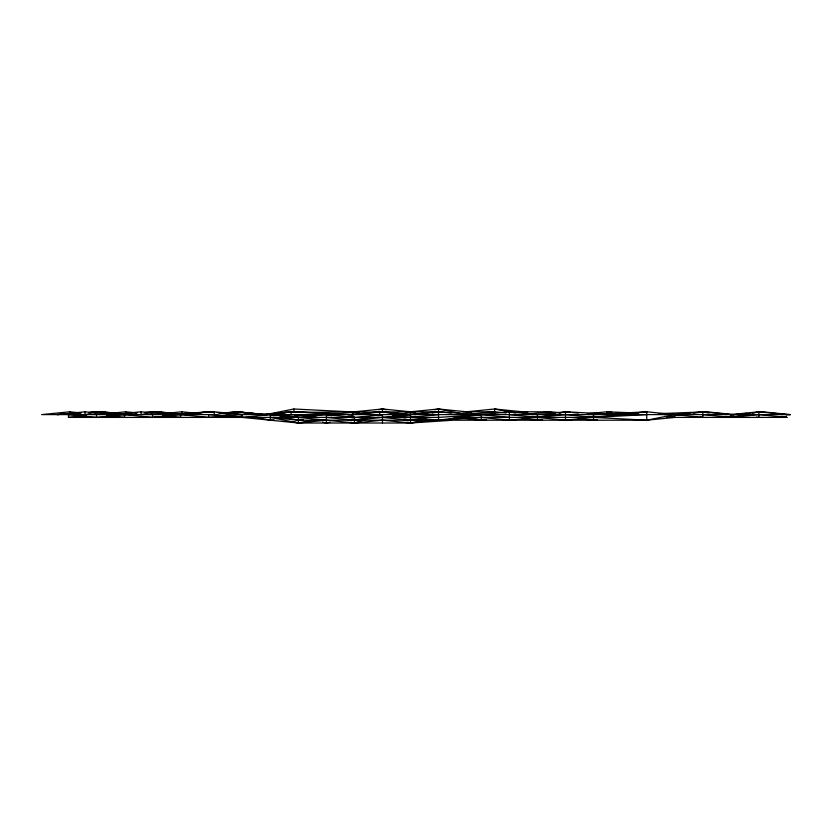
<?xml version="1.0" encoding="UTF-8"?>
<svg xmlns="http://www.w3.org/2000/svg" width="832" height="832" viewBox="0 0 832 832"><rect width="100%" height="100%" fill="white"/><g stroke="black" fill="none" stroke-linecap="round" stroke-linejoin="round"><path stroke-width="1.25" d="M347.776 414.783L351.624 414.596L354.422 411.798L382.46 408.99L415.594 412.308M365.394 419.713L354.422 423.01L270.317 414.596L242.289 417.404L208.645 414.596L208.645 417.404L230.641 415.574M378.799 415.698L381.243 414.96M223.683 413.057L235.04 411.798L265.876 414.596L293.914 408.99L359.518 412.308M72.457 413.639L56.992 414.596L85.03 411.798L113.058 414.596L141.097 411.798L169.135 414.596L214.25 411.798L214.25 414.596L298.355 423.01L314.922 419.692M378.633 409.76L382.46 408.99L386.287 409.76M322.566 422.24L326.394 423.01L330.21 422.24M351.874 417.914L382.46 414.596L382.46 423.01M369.72 417.144L354.422 420.202L326.394 417.404M377.364 415.615L382.46 414.596M358.249 422.24L354.422 423.01L350.605 422.24M434.71 409.76L438.526 408.99L471.661 412.308M415.594 416.385L410.498 417.404L438.526 414.596M432.162 413.067L438.526 411.798L481.374 414.596L509.402 417.404M459.711 418.038L481.374 420.202L483.922 419.692M555.287 413.837L537.441 417.404L532.345 416.385M559.104 413.067L565.479 411.798L618.717 414.596L646.745 411.798L702.822 417.404L702.822 411.798L674.783 414.596L646.745 420.202L453.336 420.202L410.498 423.01L298.355 423.01L270.317 417.404L298.355 420.202L438.526 420.202L481.374 417.404L509.402 420.202L565.479 414.596L593.507 417.404L646.745 420.202L674.783 417.404L674.783 414.596M748.696 413.837L730.85 417.404L727.002 417.248M752.523 413.067L758.888 411.798L786.926 414.596M426.878 419.796L410.498 423.01L382.46 420.202L354.422 423.01L354.422 417.404L351.624 414.596L293.914 411.798L288.777 412.266M441.002 419.734L438.526 420.202L392.652 415.615M88.691 413.993L85.03 414.596L85.03 411.798M94.786 412.994L102.107 411.798L130.146 414.596L136.521 413.962M144.758 413.993L141.097 414.596L141.097 411.798M150.862 412.994L158.184 411.798L186.212 414.596L191.194 413.972M382.46 417.404L410.498 420.202L414.274 419.713M435.698 419.713L410.498 423.01L406.671 422.24M79.061 413.972L74.069 414.596L80.444 413.962M89.024 412.734L96.502 411.798L101.598 412.308M198.671 413.036L202.415 412.578M204.901 412.266L213.814 412.225M225.098 413.067L237.848 411.798L265.876 414.596L291.117 411.798L351.624 414.596L382.46 411.798L410.498 414.596L379.652 411.798L351.624 414.596M509.402 414.596L565.479 420.202L626.465 413.93M634.078 413.13L639.142 412.599M642.949 412.194L646.745 411.798L646.745 420.202M578.219 418.673L593.507 420.202L597.314 419.806M570.575 412.308L565.479 411.798L537.441 414.596L509.402 411.798L481.374 414.596L438.526 417.404L68.463 417.404L68.463 414.596L74.838 413.962M88.858 412.558L96.502 411.798M89.367 413.067L102.107 411.798L112.081 413.036M68.463 417.404L86.31 415.615M112.965 413.067L125.705 411.798L137.176 412.942M68.463 414.596L96.502 417.404L130.905 413.962M144.924 412.558L152.568 411.798L157.674 412.308M145.434 413.067L150.53 412.558M153.078 412.308L158.184 411.798L168.147 413.036M169.031 413.067L181.771 411.798L194.522 413.067M114.338 413.577L152.568 417.404L190.798 413.577M195.894 413.067L208.645 411.798L213.741 412.308M265.876 414.596L269.703 414.211M272.251 413.962L278.626 413.327M281.174 413.067L286.27 412.558M288.818 412.308L438.526 411.798L451.277 413.067M279.895 416L293.914 414.596L317.086 415.667M255.029 417.144L270.317 420.202L274.144 419.827M315.151 416.426L293.914 414.596L298.355 417.404L326.394 414.596L354.422 417.404L344.126 416.926M303.451 419.692L298.355 420.202L283.067 417.144M293.478 421.543L298.355 423.01L326.394 420.202M405.402 412.308L438.526 408.99L462.738 413.837M404.123 418.933L410.498 420.202L425.786 418.673M470.392 414.211L494.603 411.798L506.074 412.942M529.006 413.962L550.67 411.798L560.862 412.818M469.903 417.914L481.374 420.202L486.47 419.692M588.9 413.577L606.736 411.798L638.664 413.046M522.153 418.673L537.441 420.202L542.537 419.692M682.084 414.211L675.698 414.762M684.632 413.962L689.728 413.452M693.555 413.067L698.651 412.558M701.199 412.308L706.295 411.798L734.334 414.596L738.15 414.211M709.186 413.067L702.822 411.798L730.85 414.596L758.888 411.798L761.436 412.308M740.698 413.962L747.074 413.327M749.622 413.067L754.718 412.558M757.266 412.308L762.362 411.798L790.4 414.596L786.573 414.752M286.208 412.495L263.078 414.596L235.04 411.798L237.848 414.596L241.706 414.773M114.566 413.348L124.54 414.596L132.298 413.951M145.236 412.87L150.415 412.443M153.005 412.225L158.184 411.798L169.135 414.596L208.645 411.798L211.13 412.214M410.498 420.202L418.059 419.713M690.851 417.404L693.399 417.238M731.775 414.762L734.334 414.596L730.496 414.752M721.438 417.238L718.879 417.404L722.717 417.248M89.222 412.599L102.107 411.798L113.058 414.596L128.534 413.639M145.288 412.599L158.184 411.798M587.142 413.962L593.507 414.596L646.745 411.798M454.106 417.404L593.507 417.404L646.745 414.596M344.126 412.277L354.422 411.798M659.038 413.65L706.295 411.798M674.43 414.752L678.257 414.596L668.044 414.201M462.738 411.798L494.603 411.798M518.814 411.798L550.67 411.798L550.67 413.66M216.289 414.596L41.6 414.596L69.638 411.798L81.099 412.942M234.52 414.596L790.4 414.596M667.046 417.404L786.926 417.404L781.83 416.385M783.078 417.248L786.926 417.404L758.888 414.596L730.85 417.404L702.822 414.596M670.935 417.248L674.783 417.404L664.591 416.385M288.059 416.926L294.497 417.227M154.315 417.227L158.184 417.404M756.309 417.217L758.888 417.404L758.888 411.798M700.242 417.217L702.822 417.404M218.993 412.662L224.172 413.088M226.762 413.306L242.289 414.596L242.289 417.404L236.059 416.364M611.842 412.308L606.736 411.798L606.736 414.596M573.123 412.558L578.219 413.067M527.738 412.308L494.603 408.99L466.565 411.798L466.565 413.66M457.642 413.702L460.19 413.962M242.289 414.596L214.25 411.798L242.289 417.404M218.837 412.818L221.385 413.067M226.481 413.577L230.308 413.962M162.77 412.818L165.318 413.067M170.414 413.577L208.645 417.404M162.77 415.615L180.606 417.404L180.606 414.596L170.643 413.348M106.694 412.818L109.242 413.067M106.694 415.615L124.54 417.404L124.54 414.596M237.848 411.798L263.078 414.596L291.117 411.798L291.117 414.596M725.754 416.385L730.85 417.404L730.85 414.596M568.027 412.308L565.479 411.798L565.479 420.202M588.411 416.385L593.507 417.404M515.778 413.067L509.402 411.798L509.402 420.202M511.17 412.308L494.603 408.99L494.603 413.66M331.49 415.615L326.394 414.596L326.394 423.01M351.874 419.692L354.422 420.202L438.526 411.798L407.69 414.596L379.652 411.798L379.652 414.596M275.413 415.615L270.317 414.596L270.317 420.202M408.054 422.282L410.498 423.01L410.498 411.798M271.534 414.96L273.978 415.698M73.185 414.034L69.638 411.798L69.638 413.66M593.507 414.596L593.507 420.202M537.441 414.596L537.441 420.202M522.631 411.798L522.631 413.66M481.374 420.202L481.374 414.596L438.526 420.202L438.526 408.99M382.46 408.99L382.46 411.798M298.355 417.404L298.355 423.01M293.914 408.99L293.914 412.36M181.771 411.798L181.771 413.66M152.568 414.596L152.568 417.404M125.705 411.798L125.705 413.66M96.502 414.596L96.502 417.404"/></g></svg>
